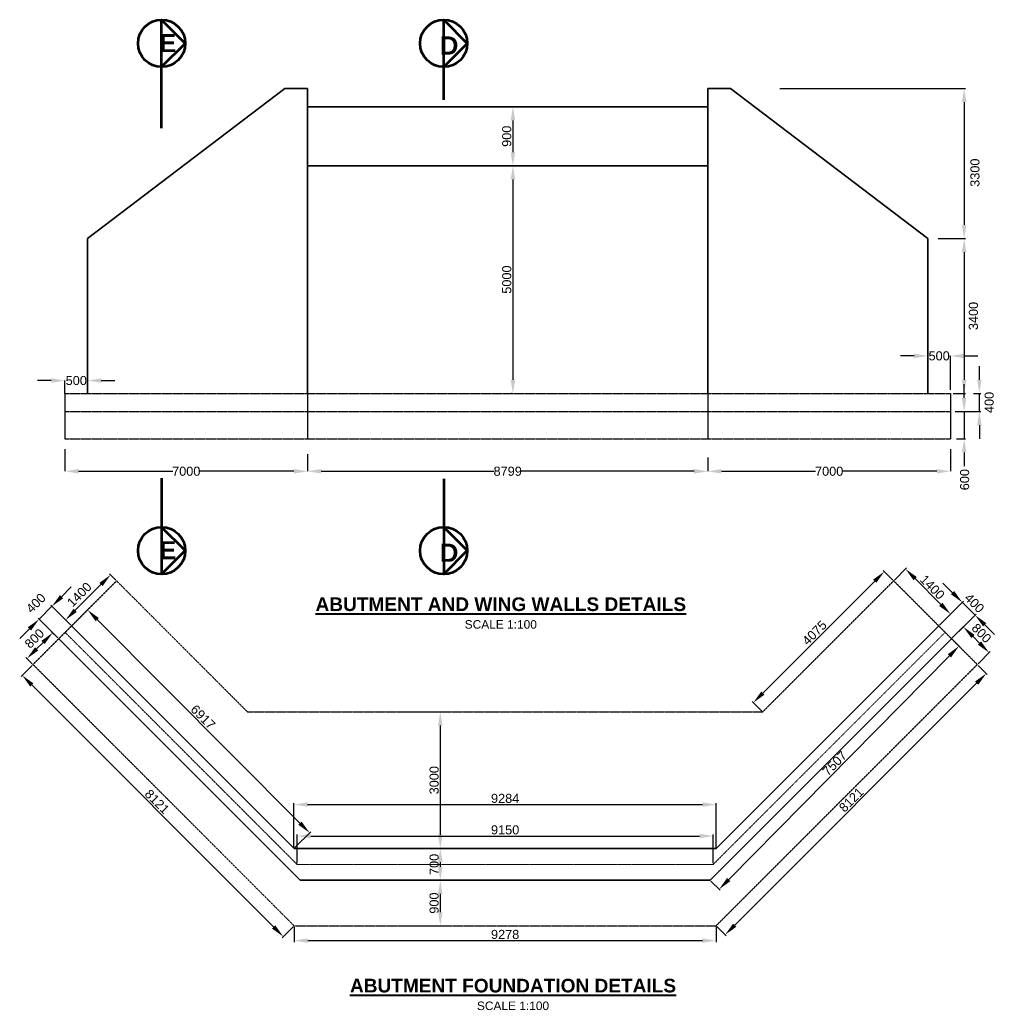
# Model space of a CAD drawing. Header units: millimetres. Extents: x -1307360 to -9241, y 140559 to 432424.
# Drawn here: x -1307360 to -1285912, y 265900 to 287667 of the extents above; entities that cross this region are included whole.
import ezdxf

# ---------------------------------------------------------------- set-up
doc = ezdxf.new("R2010")
doc.units = ezdxf.units.MM
doc.header["$MEASUREMENT"] = 0
doc.linetypes.add('CENTER2', pattern=[1.125, 0.75, -0.125, 0.125, -0.125])
doc.linetypes.add('DASHED2', pattern=[0.375, 0.25, -0.125])
for name, color, linetype, lineweight in [('BORDER', 3, 'Continuous', 60), ('centreline', 4, 'CENTER2', 15), ('dimension', 252, 'Continuous', 20), ('hidden', 5, 'DASHED2', 30), ('lettering', 120, 'Continuous', 25), ('outline', 3, 'Continuous', 35), ('titles', 2, 'Continuous', 40)]:
    doc.layers.add(name, color=color, linetype=linetype, lineweight=lineweight)
doc.styles.add('ARIAL', font='arial.ttf')
doc.dimstyles.new('Dimstyle_50', dxfattribs={"dimtxt": 125, "dimasz": 125, "dimexe": 33, "dimexo": 25, "dimgap": 33, "dimtad": 1, "dimdec": 0, "dimzin": 0, "dimdsep": 46, "dimtxsty": 'ARIAL', "dimcen": 0.09, "dimclrd": 256, "dimclrt": 1, "dimadec": 0, "dimazin": 0, "dimtfac": 1, "dimtdec": 0, "dimtmove": 2, "dimatfit": 3, "dimldrblk": 'DOT', "dimfxl": 33, "dimtolj": 1, "dimtzin": 0, "dimarcsym": 0})
doc.dimstyles.get("Standard").update_dxf_attribs({"dimtxt": 0.18, "dimasz": 0.18, "dimexe": 0.18, "dimexo": 0.0625, "dimgap": 0.09, "dimtad": 0, "dimtih": 1, "dimtoh": 1, "dimdec": 4, "dimzin": 0, "dimdsep": 46, "dimtxsty": 'Standard', "dimcen": 0.09, "dimadec": 0, "dimazin": 0, "dimtfac": 1, "dimtdec": 4, "dimtofl": 0, "dimtmove": 0, "dimatfit": 3, "dimfxl": 1, "dimtolj": 1, "dimtzin": 0, "dimarcsym": 0})

# ---------------------------------------------------------------- blocks, each defined once
blk = doc.blocks.new('*D72')
at = {"layer": 'Defpoints', "color": 0, "transparency": 16777216}
for p in [(-1286872, 274062), (-1286046, 273757), (-1286307, 273497)]:
    blk.add_point(p, dxfattribs=at)
at = {"layer": 'dimension', "color": 0, "lineweight": -2, "transparency": 16777216}
for p, q in [((-1286855, 274080), (-1286588, 274346)), ((-1286289, 273514), (-1286022, 273781))]:
    blk.add_line(p, q, dxfattribs=at)
at = {"layer": 'dimension', "lineweight": -2, "transparency": 16777216}
blk.add_line((-1286399, 274111), (-1286258, 273970), dxfattribs=at)
at = {"layer": 'dimension', "transparency": 16777216}
for points in [[(-1286364, 274146), (-1286435, 274076), (-1286611, 274323)], [(-1286223, 274005), (-1286293, 273934), (-1286046, 273757)]]:
    blk.add_solid(points, dxfattribs=at)
at = {"layer": 'dimension', "color": 1, "transparency": 16777216, "insert": (-1286214, 274186), "char_height": 200, "attachment_point": 5, "rotation": 315, "style": 'ARIAL'}
blk.add_mtext('\\A1;800', dxfattribs=at)
blk = doc.blocks.new('_Dot')
at = {"color": 0, "linetype": 'ByBlock', "lineweight": -2}
blk.add_line((-0.5, 0), (-1, 0), dxfattribs=at)
at = {"color": 0, "linetype": 'ByBlock', "const_width": 0.5}
blk.add_lwpolyline([(-0.25, 0, 1), (0.25, 0, 1)], format="xyb", close=True, dxfattribs=at)
blk = doc.blocks.new('*D73')
at = {"layer": 'Defpoints', "color": 0, "transparency": 16777216}
for p in [(-1286354, 274581), (-1287155, 274345), (-1286872, 274062)]:
    blk.add_point(p, dxfattribs=at)
at = {"layer": 'dimension', "lineweight": -2, "transparency": 16777216}
for p, q in [((-1286849, 275076), (-1287061, 275288)), ((-1286637, 274864), (-1286354, 274581)), ((-1286142, 274369), (-1285930, 274156))]:
    blk.add_line(p, q, dxfattribs=at)
at = {"layer": 'dimension', "color": 0, "lineweight": -2, "transparency": 16777216}
for p, q in [((-1287137, 274363), (-1286613, 274887)), ((-1286855, 274080), (-1286330, 274604))]:
    blk.add_line(p, q, dxfattribs=at)
at = {"layer": 'dimension', "transparency": 16777216}
for points in [[(-1286813, 275111), (-1286884, 275040), (-1286637, 274864)], [(-1286106, 274404), (-1286177, 274333), (-1286354, 274581)]]:
    blk.add_solid(points, dxfattribs=at)
at = {"layer": 'dimension', "color": 1, "transparency": 16777216, "insert": (-1286369, 274847), "char_height": 200, "attachment_point": 5, "rotation": 315, "style": 'ARIAL'}
blk.add_mtext('\\A1;400', dxfattribs=at)
blk = doc.blocks.new('*D74')
at = {"layer": 'Defpoints', "color": 0, "transparency": 16777216}
for p in [(-1288145, 275335), (-1286894, 274606), (-1287155, 274345)]:
    blk.add_point(p, dxfattribs=at)
at = {"layer": 'dimension', "color": 0, "lineweight": -2, "transparency": 16777216}
for p, q in [((-1288127, 275353), (-1287861, 275619)), ((-1287137, 274363), (-1286871, 274629))]:
    blk.add_line(p, q, dxfattribs=at)
at = {"layer": 'dimension', "lineweight": -2, "transparency": 16777216}
blk.add_line((-1287672, 275384), (-1287106, 274818), dxfattribs=at)
at = {"layer": 'dimension', "transparency": 16777216}
for points in [[(-1287637, 275419), (-1287707, 275348), (-1287884, 275596)], [(-1287071, 274853), (-1287142, 274783), (-1286894, 274606)]]:
    blk.add_solid(points, dxfattribs=at)
at = {"layer": 'dimension', "color": 1, "transparency": 16777216, "insert": (-1287294, 275197), "char_height": 200, "attachment_point": 5, "rotation": 315, "style": 'ARIAL'}
blk.add_mtext('\\A1;1400', dxfattribs=at)
blk = doc.blocks.new('*D75')
at = {"layer": 'Defpoints', "color": 0, "transparency": 16777216}
for p in [(-1288145, 275335), (-1291231, 272659), (-1291026, 272454)]:
    blk.add_point(p, dxfattribs=at)
at = {"layer": 'dimension', "color": 0, "lineweight": -2, "transparency": 16777216}
for p, q in [((-1288163, 275353), (-1288373, 275563)), ((-1291044, 272472), (-1291254, 272682))]:
    blk.add_line(p, q, dxfattribs=at)
at = {"layer": 'dimension', "lineweight": -2, "transparency": 16777216}
blk.add_line((-1288562, 275328), (-1291019, 272871), dxfattribs=at)
at = {"layer": 'dimension', "transparency": 16777216}
for points in [[(-1288597, 275363), (-1288527, 275292), (-1288350, 275540)], [(-1291054, 272906), (-1290983, 272836), (-1291231, 272659)]]:
    blk.add_solid(points, dxfattribs=at)
at = {"layer": 'dimension', "color": 1, "transparency": 16777216, "insert": (-1289886, 274195), "char_height": 200, "attachment_point": 5, "rotation": 45, "style": 'ARIAL'}
blk.add_mtext('\\A1;4075', dxfattribs=at)
blk = doc.blocks.new('*D76')
at = {"layer": 'Defpoints', "color": 0, "transparency": 16777216}
for p in [(-1286307, 273497), (-1292049, 267754), (-1291852, 267557)]:
    blk.add_point(p, dxfattribs=at)
at = {"layer": 'dimension', "color": 0, "lineweight": -2, "transparency": 16777216}
for p, q in [((-1286289, 273479), (-1286086, 273276)), ((-1292032, 267736), (-1291829, 267533))]:
    blk.add_line(p, q, dxfattribs=at)
at = {"layer": 'dimension', "lineweight": -2, "transparency": 16777216}
blk.add_line((-1286321, 273087), (-1291640, 267769), dxfattribs=at)
at = {"layer": 'dimension', "transparency": 16777216}
for points in [[(-1286357, 273123), (-1286286, 273052), (-1286109, 273299)], [(-1291675, 267804), (-1291604, 267733), (-1291852, 267557)]]:
    blk.add_solid(points, dxfattribs=at)
at = {"layer": 'dimension', "color": 1, "transparency": 16777216, "insert": (-1289076, 270524), "char_height": 200, "attachment_point": 5, "rotation": 45, "style": 'ARIAL'}
blk.add_mtext('\\A1;8121', dxfattribs=at)
blk = doc.blocks.new('*D77')
at = {"layer": 'Defpoints', "color": 0, "transparency": 16777216}
for p in [(-1306213, 274354), (-1300987, 269797), (-1301331, 269454)]:
    blk.add_point(p, dxfattribs=at)
at = {"layer": 'dimension', "color": 0, "lineweight": -2, "transparency": 16777216}
for p, q in [((-1306195, 274371), (-1305846, 274720)), ((-1301313, 269472), (-1300963, 269820))]:
    blk.add_line(p, q, dxfattribs=at)
at = {"layer": 'dimension', "lineweight": -2, "transparency": 16777216}
blk.add_line((-1305658, 274484), (-1301199, 270009), dxfattribs=at)
at = {"layer": 'dimension', "transparency": 16777216}
for points in [[(-1305622, 274519), (-1305693, 274449), (-1305869, 274696)], [(-1301163, 270044), (-1301234, 269974), (-1300987, 269797)]]:
    blk.add_solid(points, dxfattribs=at)
at = {"layer": 'dimension', "color": 1, "transparency": 16777216, "insert": (-1303332, 272342), "char_height": 200, "attachment_point": 5, "rotation": 314.8995, "style": 'ARIAL'}
blk.add_mtext('\\A1;6917', dxfattribs=at)
blk = doc.blocks.new('*D78')
at = {"layer": 'Defpoints', "color": 0, "transparency": 16777216}
for p in [(-1306936, 274493), (-1306222, 274345), (-1306505, 274062)]:
    blk.add_point(p, dxfattribs=at)
at = {"layer": 'dimension', "lineweight": -2, "transparency": 16777216}
for p, q in [((-1306441, 274988), (-1306229, 275201)), ((-1306653, 274776), (-1306936, 274493)), ((-1307148, 274281), (-1307360, 274069))]:
    blk.add_line(p, q, dxfattribs=at)
at = {"layer": 'dimension', "color": 0, "lineweight": -2, "transparency": 16777216}
for p, q in [((-1306239, 274363), (-1306676, 274800)), ((-1306522, 274080), (-1306959, 274517))]:
    blk.add_line(p, q, dxfattribs=at)
at = {"layer": 'dimension', "transparency": 16777216}
for points in [[(-1306476, 275024), (-1306405, 274953), (-1306653, 274776)], [(-1307183, 274317), (-1307112, 274246), (-1306936, 274493)]]:
    blk.add_solid(points, dxfattribs=at)
at = {"layer": 'dimension', "color": 1, "transparency": 16777216, "insert": (-1307006, 274847), "char_height": 200, "attachment_point": 5, "rotation": 45, "style": 'ARIAL'}
blk.add_mtext('\\A1;400', dxfattribs=at)
blk = doc.blocks.new('*D136')
at = {"layer": 'Defpoints', "color": 0, "transparency": 16777216}
for p in [(-1307070, 273497), (-1301328, 267754), (-1301565, 267516)]:
    blk.add_point(p, dxfattribs=at)
at = {"layer": 'dimension', "color": 0, "lineweight": -2, "transparency": 16777216}
for p, q in [((-1307088, 273479), (-1307331, 273236)), ((-1301345, 267736), (-1301589, 267493))]:
    blk.add_line(p, q, dxfattribs=at)
at = {"layer": 'dimension', "lineweight": -2, "transparency": 16777216}
blk.add_line((-1307096, 273047), (-1301777, 267728), dxfattribs=at)
at = {"layer": 'dimension', "transparency": 16777216}
for points in [[(-1307060, 273082), (-1307131, 273011), (-1307308, 273259)], [(-1301742, 267764), (-1301813, 267693), (-1301565, 267516)]]:
    blk.add_solid(points, dxfattribs=at)
at = {"layer": 'dimension', "color": 1, "transparency": 16777216, "insert": (-1304341, 270483), "char_height": 200, "attachment_point": 5, "rotation": 315, "style": 'ARIAL'}
blk.add_mtext('\\A1;8121', dxfattribs=at)
blk = doc.blocks.new('*D137')
at = {"layer": 'Defpoints', "color": 0, "transparency": 16777216}
for p in [(-1292046, 270419), (-1301331, 269454), (-1292046, 269454)]:
    blk.add_point(p, dxfattribs=at)
at = {"layer": 'dimension', "color": 0, "lineweight": -2, "transparency": 16777216}
for p, q in [((-1301331, 269479), (-1301331, 270452)), ((-1292046, 269479), (-1292046, 270452))]:
    blk.add_line(p, q, dxfattribs=at)
at = {"layer": 'dimension', "lineweight": -2, "transparency": 16777216}
blk.add_line((-1301031, 270419), (-1292346, 270419), dxfattribs=at)
at = {"layer": 'dimension', "transparency": 16777216}
for points in [[(-1301031, 270469), (-1301031, 270369), (-1301331, 270419)], [(-1292346, 270469), (-1292346, 270369), (-1292046, 270419)]]:
    blk.add_solid(points, dxfattribs=at)
at = {"layer": 'dimension', "color": 1, "transparency": 16777216, "insert": (-1296688, 270554), "char_height": 200, "attachment_point": 5, "style": 'ARIAL'}
blk.add_mtext('\\A1;9284', dxfattribs=at)
blk = doc.blocks.new('*D79')
at = {"layer": 'Defpoints', "color": 0, "transparency": 16777216}
for p in [(-1306368, 278231), (-1301031, 278123), (-1301031, 277744)]:
    blk.add_point(p, dxfattribs=at)
at = {"layer": 'dimension', "color": 0, "lineweight": -2, "transparency": 16777216}
for p, q in [((-1306368, 278231), (-1306368, 277744)), ((-1301031, 278123), (-1301031, 277744)), ((-1306068, 277744), (-1303997, 277744)), ((-1301331, 277744), (-1303402, 277744))]:
    blk.add_line(p, q, dxfattribs=at)
at = {"layer": 'dimension', "color": 0, "transparency": 16777216}
for points in [[(-1306068, 277794), (-1306068, 277694), (-1306368, 277744)], [(-1301331, 277794), (-1301331, 277694), (-1301031, 277744)]]:
    blk.add_solid(points, dxfattribs=at)
at = {"layer": 'dimension', "color": 1, "transparency": 16777216, "insert": (-1303700, 277744), "char_height": 200, "attachment_point": 5, "style": 'ARIAL'}
blk.add_mtext('\\A1;7000', dxfattribs=at)
blk = doc.blocks.new('*D80')
at = {"layer": 'Defpoints', "color": 0, "transparency": 16777216}
for p in [(-1301031, 278123), (-1292232, 278047), (-1292232, 277744)]:
    blk.add_point(p, dxfattribs=at)
at = {"layer": 'dimension', "color": 0, "lineweight": -2, "transparency": 16777216}
for p, q in [((-1301031, 278123), (-1301031, 277744)), ((-1292232, 278047), (-1292232, 277744)), ((-1300731, 277744), (-1296931, 277744)), ((-1292532, 277744), (-1296332, 277744))]:
    blk.add_line(p, q, dxfattribs=at)
at = {"layer": 'dimension', "color": 0, "transparency": 16777216}
for points in [[(-1300731, 277794), (-1300731, 277694), (-1301031, 277744)], [(-1292532, 277794), (-1292532, 277694), (-1292232, 277744)]]:
    blk.add_solid(points, dxfattribs=at)
at = {"layer": 'dimension', "color": 1, "transparency": 16777216, "insert": (-1296632, 277744), "char_height": 200, "attachment_point": 5, "style": 'ARIAL'}
blk.add_mtext('\\A1;8799', dxfattribs=at)
blk = doc.blocks.new('*D81')
at = {"layer": 'Defpoints', "color": 0, "transparency": 16777216}
for p in [(-1286895, 278231), (-1292232, 278047), (-1286895, 277744)]:
    blk.add_point(p, dxfattribs=at)
at = {"layer": 'dimension', "color": 0, "lineweight": -2, "transparency": 16777216}
for p, q in [((-1286895, 278231), (-1286895, 277744)), ((-1292232, 278047), (-1292232, 277744)), ((-1291932, 277744), (-1289861, 277744)), ((-1287195, 277744), (-1289266, 277744))]:
    blk.add_line(p, q, dxfattribs=at)
at = {"layer": 'dimension', "color": 0, "transparency": 16777216}
for points in [[(-1291932, 277794), (-1291932, 277694), (-1292232, 277744)], [(-1287195, 277794), (-1287195, 277694), (-1286895, 277744)]]:
    blk.add_solid(points, dxfattribs=at)
at = {"layer": 'dimension', "color": 1, "transparency": 16777216, "insert": (-1289563, 277744), "char_height": 200, "attachment_point": 5, "style": 'ARIAL'}
blk.add_mtext('\\A1;7000', dxfattribs=at)
blk = doc.blocks.new('*D82')
at = {"layer": 'Defpoints', "color": 0, "transparency": 16777216}
for p in [(-1290673, 286157), (-1286895, 282857), (-1286595, 282857)]:
    blk.add_point(p, dxfattribs=at)
at = {"layer": 'dimension', "color": 0, "lineweight": -2, "transparency": 16777216}
for p, q in [((-1290648, 286157), (-1286562, 286157)), ((-1286870, 282857), (-1286562, 282857))]:
    blk.add_line(p, q, dxfattribs=at)
at = {"layer": 'dimension', "lineweight": -2, "transparency": 16777216}
blk.add_line((-1286595, 285857), (-1286595, 283157), dxfattribs=at)
at = {"layer": 'dimension', "transparency": 16777216}
for points in [[(-1286645, 285857), (-1286545, 285857), (-1286595, 286157)], [(-1286645, 283157), (-1286545, 283157), (-1286595, 282857)]]:
    blk.add_solid(points, dxfattribs=at)
at = {"layer": 'dimension', "color": 1, "transparency": 16777216, "insert": (-1286357, 284307), "char_height": 200, "attachment_point": 5, "rotation": 90, "style": 'ARIAL'}
blk.add_mtext('\\A1;3300', dxfattribs=at)
blk = doc.blocks.new('*D83')
at = {"layer": 'Defpoints', "color": 0, "transparency": 16777216}
for p in [(-1287191, 282857), (-1286860, 279457), (-1286595, 279457)]:
    blk.add_point(p, dxfattribs=at)
at = {"layer": 'dimension', "color": 0, "lineweight": -2, "transparency": 16777216}
for p, q in [((-1287166, 282857), (-1286562, 282857)), ((-1286835, 279457), (-1286562, 279457))]:
    blk.add_line(p, q, dxfattribs=at)
at = {"layer": 'dimension', "lineweight": -2, "transparency": 16777216}
blk.add_line((-1286595, 282557), (-1286595, 279757), dxfattribs=at)
at = {"layer": 'dimension', "transparency": 16777216}
for points in [[(-1286645, 282557), (-1286545, 282557), (-1286595, 282857)], [(-1286645, 279757), (-1286545, 279757), (-1286595, 279457)]]:
    blk.add_solid(points, dxfattribs=at)
at = {"layer": 'dimension', "color": 1, "transparency": 16777216, "insert": (-1286391, 281157), "char_height": 200, "attachment_point": 5, "rotation": 90, "style": 'ARIAL'}
blk.add_mtext('\\A1;3400', dxfattribs=at)
blk = doc.blocks.new('*D84')
at = {"layer": 'Defpoints', "color": 0, "transparency": 16777216}
for p in [(-1286814, 279057), (-1286788, 278457), (-1286595, 278457)]:
    blk.add_point(p, dxfattribs=at)
at = {"layer": 'dimension', "lineweight": -2, "transparency": 16777216}
for p, q in [((-1286595, 279357), (-1286595, 279657)), ((-1286595, 279057), (-1286595, 278457)), ((-1286595, 278157), (-1286595, 277857))]:
    blk.add_line(p, q, dxfattribs=at)
at = {"layer": 'dimension', "color": 0, "lineweight": -2, "transparency": 16777216}
for p, q in [((-1286789, 279057), (-1286562, 279057)), ((-1286763, 278457), (-1286562, 278457))]:
    blk.add_line(p, q, dxfattribs=at)
at = {"layer": 'dimension', "transparency": 16777216}
for points in [[(-1286645, 279357), (-1286545, 279357), (-1286595, 279057)], [(-1286645, 278157), (-1286545, 278157), (-1286595, 278457)]]:
    blk.add_solid(points, dxfattribs=at)
at = {"layer": 'dimension', "color": 1, "transparency": 16777216, "insert": (-1286584, 277560), "char_height": 200, "attachment_point": 5, "rotation": 90, "style": 'ARIAL'}
blk.add_mtext('\\A1;600', dxfattribs=at)
blk = doc.blocks.new('*D85')
at = {"layer": 'Defpoints', "color": 0, "transparency": 16777216}
for p in [(-1296632, 285757), (-1296552, 284457), (-1296517, 284457)]:
    blk.add_point(p, dxfattribs=at)
at = {"layer": 'dimension', "color": 0, "lineweight": -2, "transparency": 16777216}
for p, q in [((-1296607, 285757), (-1296484, 285757)), ((-1296527, 284457), (-1296484, 284457))]:
    blk.add_line(p, q, dxfattribs=at)
at = {"layer": 'dimension', "lineweight": -2, "transparency": 16777216}
blk.add_line((-1296517, 285457), (-1296517, 284757), dxfattribs=at)
at = {"layer": 'dimension', "transparency": 16777216}
for points in [[(-1296567, 285457), (-1296467, 285457), (-1296517, 285757)], [(-1296567, 284757), (-1296467, 284757), (-1296517, 284457)]]:
    blk.add_solid(points, dxfattribs=at)
at = {"layer": 'dimension', "color": 1, "transparency": 16777216, "insert": (-1296652, 285107), "char_height": 200, "attachment_point": 5, "rotation": 90, "style": 'ARIAL'}
blk.add_mtext('\\A1;900', dxfattribs=at)
blk = doc.blocks.new('*D86')
at = {"layer": 'Defpoints', "color": 0, "transparency": 16777216}
for p in [(-1296533, 284457), (-1296517, 279457), (-1296517, 279457)]:
    blk.add_point(p, dxfattribs=at)
at = {"layer": 'dimension', "color": 0, "lineweight": -2, "transparency": 16777216}
for p, q in [((-1296508, 284457), (-1296484, 284457)), ((-1296542, 279457), (-1296550, 279457))]:
    blk.add_line(p, q, dxfattribs=at)
at = {"layer": 'dimension', "lineweight": -2, "transparency": 16777216}
blk.add_line((-1296517, 284157), (-1296517, 279757), dxfattribs=at)
at = {"layer": 'dimension', "transparency": 16777216}
for points in [[(-1296567, 284157), (-1296467, 284157), (-1296517, 284457)], [(-1296567, 279757), (-1296467, 279757), (-1296517, 279457)]]:
    blk.add_solid(points, dxfattribs=at)
at = {"layer": 'dimension', "color": 1, "transparency": 16777216, "insert": (-1296652, 281957), "char_height": 200, "attachment_point": 5, "rotation": 90, "style": 'ARIAL'}
blk.add_mtext('\\A1;5000', dxfattribs=at)
blk = doc.blocks.new('*D107')
at = {"layer": 'Defpoints', "color": 0, "transparency": 16777216}
for p in [(-1286414, 279457), (-1286261, 279457), (-1286633, 279057)]:
    blk.add_point(p, dxfattribs=at)
at = {"layer": 'dimension', "lineweight": -2, "transparency": 16777216}
for p, q in [((-1286261, 279757), (-1286261, 280057)), ((-1286261, 279057), (-1286261, 279457)), ((-1286261, 278757), (-1286261, 278457))]:
    blk.add_line(p, q, dxfattribs=at)
at = {"layer": 'dimension', "color": 0, "lineweight": -2, "transparency": 16777216}
for p, q in [((-1286389, 279457), (-1286228, 279457)), ((-1286608, 279057), (-1286228, 279057))]:
    blk.add_line(p, q, dxfattribs=at)
at = {"layer": 'dimension', "transparency": 16777216}
for points in [[(-1286311, 279757), (-1286211, 279757), (-1286261, 279457)], [(-1286311, 278757), (-1286211, 278757), (-1286261, 279057)]]:
    blk.add_solid(points, dxfattribs=at)
at = {"layer": 'dimension', "color": 1, "transparency": 16777216, "insert": (-1286044, 279257), "char_height": 200, "attachment_point": 5, "rotation": 90, "style": 'ARIAL'}
blk.add_mtext('\\A1;400', dxfattribs=at)
blk = doc.blocks.new('*D108')
at = {"layer": 'Defpoints', "color": 0, "transparency": 16777216}
for p in [(-1298898, 272454), (-1298898, 269454), (-1298114, 269454)]:
    blk.add_point(p, dxfattribs=at)
at = {"layer": 'dimension', "color": 0, "lineweight": -2, "transparency": 16777216}
for p, q in [((-1298873, 272454), (-1298081, 272454)), ((-1298873, 269454), (-1298081, 269454))]:
    blk.add_line(p, q, dxfattribs=at)
at = {"layer": 'dimension', "lineweight": -2, "transparency": 16777216}
blk.add_line((-1298114, 272154), (-1298114, 269754), dxfattribs=at)
at = {"layer": 'dimension', "transparency": 16777216}
for points in [[(-1298164, 272154), (-1298064, 272154), (-1298114, 272454)], [(-1298164, 269754), (-1298064, 269754), (-1298114, 269454)]]:
    blk.add_solid(points, dxfattribs=at)
at = {"layer": 'dimension', "color": 1, "transparency": 16777216, "insert": (-1298249, 270954), "char_height": 200, "attachment_point": 5, "rotation": 90, "style": 'ARIAL'}
blk.add_mtext('\\A1;3000', dxfattribs=at)
blk = doc.blocks.new('*D160')
at = {"layer": 'Defpoints', "color": 0, "transparency": 16777216}
for p in [(-1306636, 274194), (-1306505, 274062), (-1307070, 273497)]:
    blk.add_point(p, dxfattribs=at)
at = {"layer": 'dimension', "color": 0, "lineweight": -2, "transparency": 16777216}
for p, q in [((-1306522, 274080), (-1306660, 274217)), ((-1307088, 273514), (-1307225, 273652))]:
    blk.add_line(p, q, dxfattribs=at)
at = {"layer": 'dimension', "lineweight": -2, "transparency": 16777216}
blk.add_line((-1306990, 273840), (-1306848, 273982), dxfattribs=at)
at = {"layer": 'dimension', "transparency": 16777216}
for points in [[(-1306884, 274017), (-1306813, 273947), (-1306636, 274194)], [(-1307025, 273876), (-1306954, 273805), (-1307202, 273628)]]:
    blk.add_solid(points, dxfattribs=at)
at = {"layer": 'dimension', "color": 1, "transparency": 16777216, "insert": (-1307038, 274069), "char_height": 200, "attachment_point": 5, "rotation": 45, "style": 'ARIAL'}
blk.add_mtext('\\A1;800', dxfattribs=at)
blk = doc.blocks.new('*D161')
at = {"layer": 'Defpoints', "color": 0, "transparency": 16777216}
for p in [(-1305364, 275467), (-1305232, 275335), (-1306222, 274345)]:
    blk.add_point(p, dxfattribs=at)
at = {"layer": 'dimension', "color": 0, "lineweight": -2, "transparency": 16777216}
for p, q in [((-1305249, 275353), (-1305387, 275490)), ((-1306239, 274363), (-1306377, 274500))]:
    blk.add_line(p, q, dxfattribs=at)
at = {"layer": 'dimension', "lineweight": -2, "transparency": 16777216}
blk.add_line((-1306141, 274689), (-1305576, 275255), dxfattribs=at)
at = {"layer": 'dimension', "transparency": 16777216}
for points in [[(-1305611, 275290), (-1305540, 275219), (-1305364, 275467)], [(-1306177, 274724), (-1306106, 274654), (-1306353, 274477)]]:
    blk.add_solid(points, dxfattribs=at)
at = {"layer": 'dimension', "color": 1, "transparency": 16777216, "insert": (-1306051, 275034), "char_height": 200, "attachment_point": 5, "rotation": 45, "style": 'ARIAL'}
blk.add_mtext('\\A1;1400', dxfattribs=at)
blk = doc.blocks.new('*D109')
at = {"layer": 'Defpoints', "color": 0, "transparency": 16777216}
for p in [(-1301328, 267754), (-1292049, 267754), (-1292049, 267429)]:
    blk.add_point(p, dxfattribs=at)
at = {"layer": 'dimension', "color": 0, "lineweight": -2, "transparency": 16777216}
for p, q in [((-1301328, 267729), (-1301328, 267396)), ((-1292049, 267729), (-1292049, 267396))]:
    blk.add_line(p, q, dxfattribs=at)
at = {"layer": 'dimension', "lineweight": -2, "transparency": 16777216}
blk.add_line((-1301028, 267429), (-1292349, 267429), dxfattribs=at)
at = {"layer": 'dimension', "transparency": 16777216}
for points in [[(-1301028, 267479), (-1301028, 267379), (-1301328, 267429)], [(-1292349, 267479), (-1292349, 267379), (-1292049, 267429)]]:
    blk.add_solid(points, dxfattribs=at)
at = {"layer": 'dimension', "color": 1, "transparency": 16777216, "insert": (-1296688, 267564), "char_height": 200, "attachment_point": 5, "style": 'ARIAL'}
blk.add_mtext('\\A1;9278', dxfattribs=at)
blk = doc.blocks.new('*D114')
at = {"layer": 'Defpoints', "color": 0, "transparency": 16777216}
for p in [(-1287395, 280280), (-1287395, 280002), (-1286895, 279532)]:
    blk.add_point(p, dxfattribs=at)
at = {"layer": 'dimension', "color": 0, "lineweight": -2, "transparency": 16777216}
for p, q in [((-1287695, 280280), (-1287995, 280280)), ((-1287395, 280002), (-1287395, 280280)), ((-1286895, 279532), (-1286895, 280280)), ((-1286595, 280280), (-1286295, 280280))]:
    blk.add_line(p, q, dxfattribs=at)
at = {"layer": 'dimension', "color": 0, "transparency": 16777216}
for points in [[(-1287695, 280330), (-1287695, 280230), (-1287395, 280280)], [(-1286595, 280330), (-1286595, 280230), (-1286895, 280280)]]:
    blk.add_solid(points, dxfattribs=at)
at = {"layer": 'dimension', "color": 1, "transparency": 16777216, "insert": (-1287145, 280280), "char_height": 200, "attachment_point": 5, "style": 'ARIAL'}
blk.add_mtext('\\A1;500', dxfattribs=at)
blk = doc.blocks.new('*D164')
at = {"layer": 'Defpoints', "color": 0, "transparency": 16777216}
for p in [(-1305868, 279738), (-1306368, 279457), (-1305868, 279457)]:
    blk.add_point(p, dxfattribs=at)
at = {"layer": 'dimension', "color": 0, "lineweight": -2, "transparency": 16777216}
for p, q in [((-1306668, 279738), (-1306968, 279738)), ((-1306368, 279457), (-1306368, 279738)), ((-1305868, 279457), (-1305868, 279738)), ((-1305568, 279738), (-1305268, 279738))]:
    blk.add_line(p, q, dxfattribs=at)
at = {"layer": 'dimension', "color": 0, "transparency": 16777216}
for points in [[(-1306668, 279788), (-1306668, 279688), (-1306368, 279738)], [(-1305568, 279788), (-1305568, 279688), (-1305868, 279738)]]:
    blk.add_solid(points, dxfattribs=at)
at = {"layer": 'dimension', "color": 1, "transparency": 16777216, "insert": (-1306118, 279738), "char_height": 200, "attachment_point": 5, "style": 'ARIAL'}
blk.add_mtext('\\A1;500', dxfattribs=at)
blk = doc.blocks.new('*D166')
at = {"layer": 'Defpoints', "color": 0, "transparency": 16777216}
for p in [(-1298898, 269454), (-1298898, 268754), (-1298114, 268754)]:
    blk.add_point(p, dxfattribs=at)
at = {"layer": 'dimension', "color": 0, "lineweight": -2, "transparency": 16777216}
for p, q in [((-1298873, 269454), (-1298081, 269454)), ((-1298873, 268754), (-1298081, 268754))]:
    blk.add_line(p, q, dxfattribs=at)
at = {"layer": 'dimension', "lineweight": -2, "transparency": 16777216}
blk.add_line((-1298114, 269154), (-1298114, 269054), dxfattribs=at)
at = {"layer": 'dimension', "transparency": 16777216}
for points in [[(-1298164, 269154), (-1298064, 269154), (-1298114, 269454)], [(-1298164, 269054), (-1298064, 269054), (-1298114, 268754)]]:
    blk.add_solid(points, dxfattribs=at)
at = {"layer": 'dimension', "color": 1, "transparency": 16777216, "insert": (-1298249, 269104), "char_height": 200, "attachment_point": 5, "rotation": 90, "style": 'ARIAL'}
blk.add_mtext('\\A1;700', dxfattribs=at)
blk = doc.blocks.new('*D167')
at = {"layer": 'Defpoints', "color": 0, "transparency": 16777216}
for p in [(-1298898, 268754), (-1298898, 267754), (-1298114, 267754)]:
    blk.add_point(p, dxfattribs=at)
at = {"layer": 'dimension', "color": 0, "lineweight": -2, "transparency": 16777216}
for p, q in [((-1298873, 268754), (-1298081, 268754)), ((-1298873, 267754), (-1298081, 267754))]:
    blk.add_line(p, q, dxfattribs=at)
at = {"layer": 'dimension', "lineweight": -2, "transparency": 16777216}
blk.add_line((-1298114, 268454), (-1298114, 268054), dxfattribs=at)
at = {"layer": 'dimension', "transparency": 16777216}
for points in [[(-1298164, 268454), (-1298064, 268454), (-1298114, 268754)], [(-1298164, 268054), (-1298064, 268054), (-1298114, 267754)]]:
    blk.add_solid(points, dxfattribs=at)
at = {"layer": 'dimension', "color": 1, "transparency": 16777216, "insert": (-1298249, 268254), "char_height": 200, "attachment_point": 5, "rotation": 90, "style": 'ARIAL'}
blk.add_mtext('\\A1;900', dxfattribs=at)
blk = doc.blocks.new('*D168')
at = {"layer": 'Defpoints', "color": 0, "transparency": 16777216}
for p in [(-1286908, 274098), (-1292181, 268754), (-1291982, 268558)]:
    blk.add_point(p, dxfattribs=at)
at = {"layer": 'dimension', "color": 0, "lineweight": -2, "transparency": 16777216}
for p, q in [((-1286890, 274080), (-1286685, 273878)), ((-1292163, 268736), (-1291958, 268535))]:
    blk.add_line(p, q, dxfattribs=at)
at = {"layer": 'dimension', "lineweight": -2, "transparency": 16777216}
blk.add_line((-1286920, 273688), (-1291771, 268771), dxfattribs=at)
at = {"layer": 'dimension', "transparency": 16777216}
for points in [[(-1286955, 273723), (-1286884, 273653), (-1286709, 273902)], [(-1291807, 268807), (-1291736, 268736), (-1291982, 268558)]]:
    blk.add_solid(points, dxfattribs=at)
at = {"layer": 'dimension', "color": 1, "transparency": 16777216, "insert": (-1289442, 271325), "char_height": 200, "attachment_point": 5, "rotation": 45.3816, "style": 'ARIAL'}
blk.add_mtext('\\A1;7507', dxfattribs=at)
blk = doc.blocks.new('*D169')
at = {"layer": 'Defpoints', "color": 0, "transparency": 16777216}
for p in [(-1292113, 269727), (-1301263, 269104), (-1292113, 269104)]:
    blk.add_point(p, dxfattribs=at)
at = {"layer": 'dimension', "color": 0, "lineweight": -2, "transparency": 16777216}
for p, q in [((-1301263, 269129), (-1301263, 269760)), ((-1292113, 269129), (-1292113, 269760))]:
    blk.add_line(p, q, dxfattribs=at)
at = {"layer": 'dimension', "lineweight": -2, "transparency": 16777216}
blk.add_line((-1300963, 269727), (-1292413, 269727), dxfattribs=at)
at = {"layer": 'dimension', "transparency": 16777216}
for points in [[(-1300963, 269777), (-1300963, 269677), (-1301263, 269727)], [(-1292413, 269777), (-1292413, 269677), (-1292113, 269727)]]:
    blk.add_solid(points, dxfattribs=at)
at = {"layer": 'dimension', "color": 1, "transparency": 16777216, "insert": (-1296688, 269862), "char_height": 200, "attachment_point": 5, "style": 'ARIAL'}
blk.add_mtext('\\A1;9150', dxfattribs=at)

msp = doc.modelspace()

# ---------------------------------------------------------------- linework, layer by layer
at = {"layer": 'BORDER'}
for p, q in [((-1304241.6, 285286.9), (-1304241.6, 287666.7)), ((-1298039, 285910.1), (-1298039, 287666.7)), ((-1304241.6, 277590.4), (-1304241.6, 275481.8)), ((-1298039, 277581.1), (-1298039, 275481.8))]:
    msp.add_line(p, q, dxfattribs=at)
for points in [[(-1304241.6, 287666.7), (-1303723.3, 287148.4), (-1304241.6, 286630.1)], [(-1298039, 287666.7), (-1297520.7, 287148.4), (-1298039, 286630.1)], [(-1304241.6, 275481.8), (-1303723.3, 276000.1), (-1304241.6, 276518.4)], [(-1298039, 275481.8), (-1297520.7, 276000.1), (-1298039, 276518.4)]]:
    msp.add_lwpolyline(points, dxfattribs=at)
for centre in [(-1304241.6, 287148.4), (-1298039, 287148.4), (-1304241.6, 276000.1), (-1298039, 276000.1)]:
    msp.add_circle(centre, 518.3, dxfattribs=at)
at = {"layer": 'centreline', "ltscale": 20}
for p, q in [((-1301263.4, 269104), (-1306363.2, 274203.7)), ((-1292113.4, 269104), (-1287013.7, 274203.7)), ((-1301263.4, 269104), (-1292113.4, 269104))]:
    msp.add_line(p, q, dxfattribs=at)
at = {"layer": 'hidden', "ltscale": 15}
for p, q in [((-1306368.4, 279457), (-1286894.7, 279457)), ((-1306368.4, 279057), (-1286894.7, 279057)), ((-1306368.4, 278457), (-1286894.7, 278457)), ((-1307070.3, 273496.6), (-1305231.8, 275335.1)), ((-1302350.7, 272454), (-1305231.8, 275335.1)), ((-1291026.2, 272454), (-1288145, 275335.1)), ((-1286306.6, 273496.6), (-1288145, 275335.1)), ((-1301327.6, 267754), (-1307070.3, 273496.6)), ((-1292049.2, 267754), (-1286306.6, 273496.6)), ((-1302350.7, 272454), (-1291026.2, 272454)), ((-1301327.6, 267754), (-1292049.2, 267754))]:
    msp.add_line(p, q, dxfattribs=at)
at = {"layer": 'hidden', "ltscale": 8}
for p, q in [((-1306368.4, 279457), (-1306368.4, 278457)), ((-1301030.8, 279457), (-1301030.8, 278457)), ((-1292232.3, 279457), (-1292232.3, 278457)), ((-1286894.7, 279457), (-1286894.7, 278457))]:
    msp.add_line(p, q, dxfattribs=at)
at = {"layer": 'outline'}
for p, q in [((-1305868.4, 282857), (-1301530.8, 286157)), ((-1301030.8, 279457), (-1301030.8, 286157)), ((-1292232.3, 279457), (-1292232.3, 286157)), ((-1287394.7, 282857), (-1291732.3, 286157)), ((-1301030.8, 285757), (-1292232.3, 285757)), ((-1301030.8, 284457), (-1292232.3, 284457)), ((-1305868.4, 279457), (-1305868.4, 282857)), ((-1287394.7, 279457), (-1287394.7, 282857)), ((-1301330.6, 269454), (-1306221.7, 274345.2)), ((-1292046.3, 269454), (-1287155.1, 274345.2)), ((-1301196.3, 268754), (-1306504.6, 274062.3)), ((-1292180.6, 268754), (-1286872.2, 274062.3)), ((-1301330.6, 269454), (-1292046.3, 269454)), ((-1301196.3, 268754), (-1292180.6, 268754))]:
    msp.add_line(p, q, dxfattribs=at)
for points in [[(-1301530.8, 286157), (-1301030.8, 286157)], [(-1291732.3, 286157), (-1292232.3, 286157)]]:
    msp.add_lwpolyline(points, dxfattribs=at)

# ---------------------------------------------------------------- texts
at = {"layer": 'lettering', "char_height": 400, "width": 403.226, "attachment_point": 3, "style": 'ARIAL'}
for s, insert in [('{\\fArial|b1|i0|c0|p34;E}', (-1303919.2, 287356.1)), ('{\\fArial|b1|i0|c0|p34;D}', (-1297716.1, 287302.4)), ('{\\fArial|b1|i0|c0|p34;E}', (-1303919.2, 276207.7)), ('{\\fArial|b1|i0|c0|p34;D}', (-1297716.1, 276154))]:
    msp.add_mtext(s, dxfattribs=dict(at, insert=insert))
at = {"layer": 'titles', "char_height": 300, "attachment_point": 5, "style": 'ARIAL'}
for s, insert, width in [('{\\fArial|b1|i0|c0|p34;\\L\\C1;ABUTMENT AND WING WALLS DETAILS\\l\\P\\fArial|b0|i0|c0|p34;\\H0.625x;SCALE 1:100}', (-1296783.5, 274627.6), 10879.13), ('{\\fArial|b1|i0|c0|p34;\\L\\C1;ABUTMENT FOUNDATION DETAILS\\H1.25x;\\l\\P\\fArial|b0|i0|c0|p34;\\H0.5x;SCALE 1:100}', (-1296514.8, 266244.9), 9929.43)]:
    msp.add_mtext(s, dxfattribs=dict(at, insert=insert, width=width))

# ---------------------------------------------------------------- dimensions: what is measured, and where the dimension line sits
at = {"layer": 'dimension'}
for base, p1, p2, angle, picture, middle, dimtype in [((-1286594.7, 282857), (-1290673.1, 286157), (-1286894.7, 282857), 90, '*D82', (-1286357.3, 284307), 160), ((-1286594.7, 279457), (-1287191.4, 282857), (-1286860.2, 279457), 90, '*D83', (-1286390.7, 281157), 160), ((-1286260.8, 279457), (-1286633.3, 279057), (-1286414, 279457), 90, '*D107', (-1286043.6, 279257), 160), ((-1286594.7, 278457), (-1286814, 279057), (-1286788.4, 278457), 90, '*D84', (-1286583.7, 277559.8), 160), ((-1305363.5, 275466.8), (-1306221.7, 274345.2), (-1305231.8, 275335.1), 45, '*D161', (-1306051.4, 275033.6), 161), ((-1286353.8, 274580.7), (-1287155.1, 274345.2), (-1286872.2, 274062.3), 135, '*D73', (-1286368.5, 274846.8), 160), ((-1306636.3, 274194), (-1307070.3, 273496.6), (-1306504.6, 274062.3), 45, '*D160', (-1307038.2, 274068.8), 161), ((-1286045.7, 273757.5), (-1286872.2, 274062.3), (-1286306.6, 273496.6), 135, '*D72', (-1286214.4, 274185.8), 160)]:
    dim = msp.add_linear_dim(base=base, p1=p1, p2=p2, angle=angle, dimstyle='Dimstyle_50', override={"dimtxt": 200, "dimasz": 300}, dxfattribs=at)
    dim.commit()
    dim.dimension.update_dxf_attribs({"geometry": picture, "text_midpoint": middle, "dimtype": dimtype})
for base, p1, p2, picture, middle in [((-1296516.5, 284457), (-1296631.5, 285757), (-1296551.8, 284457), '*D85', (-1296651.6, 285107)), ((-1298113.6, 267754), (-1298897.6, 268754), (-1298897.6, 267754), '*D167', (-1298248.7, 268254))]:
    dim = msp.add_linear_dim(base=base, p1=p1, p2=p2, angle=90, text='900', dimstyle='Dimstyle_50', override={"dimtxt": 200, "dimasz": 300}, dxfattribs=at)
    dim.commit()
    dim.dimension.update_dxf_attribs({"geometry": picture, "text_midpoint": middle})
for base, p1, p2, angle, picture, middle in [((-1296516.5, 279457), (-1296532.8, 284457), (-1296516.5, 279457), 90, '*D86', (-1296651.6, 281957)), ((-1306935.6, 274493.4), (-1306221.7, 274345.2), (-1306504.6, 274062.3), 45, '*D78', (-1307006.4, 274846.9)), ((-1298113.6, 269454), (-1298897.6, 272454), (-1298897.6, 269454), 90, '*D108', (-1298248.8, 270954)), ((-1298113.6, 268754), (-1298897.6, 269454), (-1298897.6, 268754), 90, '*D166', (-1298248.7, 269104))]:
    dim = msp.add_linear_dim(base=base, p1=p1, p2=p2, angle=angle, dimstyle='Dimstyle_50', override={"dimtxt": 200, "dimasz": 300}, dxfattribs=at)
    dim.commit()
    dim.dimension.update_dxf_attribs({"geometry": picture, "text_midpoint": middle})
for base, p1, p2, dimstyle, override, picture, middle in [((-1287394.7, 280280.2), (-1286894.7, 279532), (-1287394.7, 280001.9), 'Standard', {"dimtxt": 200, "dimasz": 300, "dimgap": 0.18, "dimdec": 0, "dimtxsty": 'ARIAL', "dimclrt": 1}, '*D114', (-1287144.7, 280280.2)), ((-1305868.4, 279737.6), (-1306368.4, 279457), (-1305868.4, 279457), 'Standard', {"dimtxt": 200, "dimasz": 300, "dimgap": 0.18, "dimdec": 0, "dimtxsty": 'ARIAL', "dimclrt": 1}, '*D164', (-1306118.4, 279737.6)), ((-1292232.2796, 277743.8904), (-1301030.8077, 278122.6404), (-1292232.2796, 278046.6557), 'Standard', {"dimtxt": 200, "dimasz": 300, "dimgap": 0.18, "dimdec": 0, "dimtxsty": 'ARIAL', "dimclrt": 1}, '*D80', (-1296631.5436, 277743.8904)), ((-1292046.3, 270419.3), (-1301330.6, 269454), (-1292046.3, 269454), 'Dimstyle_50', {"dimtxt": 200, "dimasz": 300}, '*D137', (-1296688.4, 270554.5)), ((-1292113.4, 269726.9), (-1301263.4, 269104), (-1292113.4, 269104), 'Dimstyle_50', {"dimtxt": 200, "dimasz": 300}, '*D169', (-1296688.4, 269862)), ((-1292049.2, 267428.9), (-1301327.6, 267754), (-1292049.2, 267754), 'Dimstyle_50', {"dimtxt": 200, "dimasz": 300}, '*D109', (-1296688.4, 267564))]:
    dim = msp.add_linear_dim(base=base, p1=p1, p2=p2, dimstyle=dimstyle, override=override, dxfattribs=at)
    dim.commit()
    dim.dimension.update_dxf_attribs({"geometry": picture, "text_midpoint": middle})
for base, p1, p2, picture, middle in [((-1301030.8, 277743.9), (-1306368.4, 278231.4), (-1301030.8, 278122.6), '*D79', (-1303699.6, 277743.9)), ((-1286894.7, 277743.9), (-1292232.3, 278046.7), (-1286894.7, 278231.4), '*D81', (-1289563.5, 277743.9))]:
    dim = msp.add_linear_dim(base=base, p1=p1, p2=p2, text='7000', dimstyle='Standard', override={"dimtxt": 200, "dimasz": 300, "dimgap": 0.18, "dimdec": 0, "dimtxsty": 'ARIAL', "dimclrt": 1}, dxfattribs=at)
    dim.commit()
    dim.dimension.update_dxf_attribs({"geometry": picture, "text_midpoint": middle})
for p1, p2, distance, picture, middle in [((-1288145, 275335.1), (-1287155.1, 274345.2), 368.9, '*D74', (-1287293.7, 275196.5)), ((-1288145, 275335.1), (-1291026.2, 272454), -289.6, '*D75', (-1289885.9, 274194.9)), ((-1306213.2, 274353.7), (-1301330.6, 269454), 485.4, '*D77', (-1303332.3, 272341.9)), ((-1286907.6, 274097.7), (-1292180.6, 268754), 279.1, '*D168', (-1289441.6, 271324.7)), ((-1307070.3, 273496.6), (-1301327.6, 267754), -336.1, '*D136', (-1304341.1, 270483.2)), ((-1286306.6, 273496.6), (-1292049.2, 267754), 279, '*D76', (-1289076.1, 270523.5))]:
    dim = msp.add_aligned_dim(p1=p1, p2=p2, distance=distance, dimstyle='Dimstyle_50', override={"dimtxt": 200, "dimasz": 300}, dxfattribs=at)
    dim.commit()
    dim.dimension.update_dxf_attribs({"geometry": picture, "text_midpoint": middle})

doc.saveas('drawing.dxf')
